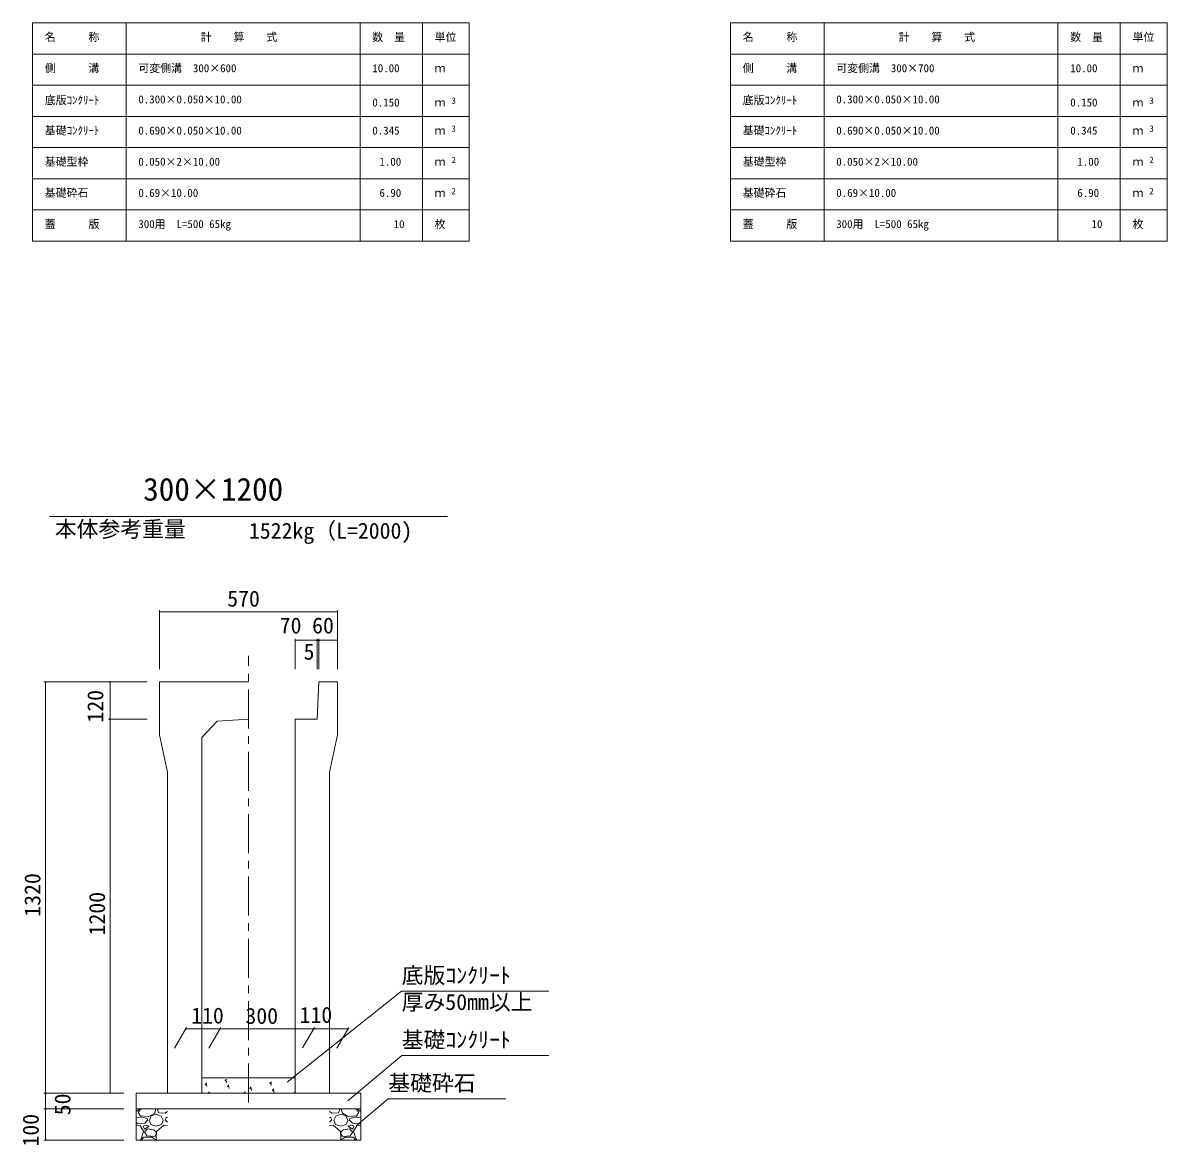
# Model space of a CAD drawing. Units: millimetres on the paper, scale 1:20. Extents: x 0 to 841, y 0 to 594.
# Drawn here: x 427.2 to 610.7, y 263.5 to 443.5 of the extents above; entities that cross this region are included whole.
import ezdxf
from ezdxf.enums import TextEntityAlignment as Align

# ---------------------------------------------------------------- set-up
doc = ezdxf.new("R2010")
doc.units = ezdxf.units.MM
doc.linetypes.add('USER1', pattern=[10, 6.25, -1.25, 1.25, -1.25])
for name, color, linetype, lineweight in [('D-STR-DIM（寸法）', 7, 'Continuous', 18), ('D-STR-HTXT（旗揚げ）', 4, 'Continuous', 18), ('D-STR-STRn（構造物）', 5, 'Continuous', 18), ('D-STR（構造物外形線）', 1, 'Continuous', 18)]:
    doc.layers.add(name, color=color, linetype=linetype, lineweight=lineweight)
doc.layers.add('D-STR-TXT（文字）', color=7, linetype='Continuous')
doc.styles.add('ＭＳ ゴシック', font='')
doc.styles.get('ＭＳ ゴシック').set_extended_font_data('MS Gothic')

msp = doc.modelspace()

# ---------------------------------------------------------------- linework, layer by layer
at = {"layer": 'D-STR-DIM（寸法）'}
for p, q in [((449.147, 339.859), (449.147, 349.348)), ((449.147, 349.098), (449.297, 349.123)), ((449.147, 349.098), (449.167, 349.098)), ((449.297, 349.073), (449.147, 349.098)), ((449.167, 349.098), (477.627, 349.098)), ((477.497, 349.123), (477.647, 349.098)), ((477.647, 349.098), (477.497, 349.073)), ((477.647, 349.098), (477.627, 349.098)), ((477.647, 339.859), (477.647, 349.348)), ((470.897, 339.881), (470.897, 344.765)), ((470.897, 344.515), (471.047, 344.54)), ((470.897, 344.515), (470.917, 344.515)), ((471.047, 344.49), (470.897, 344.515)), ((470.917, 344.515), (474.377, 344.515)), ((474.247, 344.54), (474.397, 344.515)), ((474.397, 344.515), (474.247, 344.49)), ((474.397, 344.515), (474.377, 344.515)), ((474.397, 339.869), (474.397, 344.765)), ((474.397, 339.869), (474.397, 344.765)), ((474.397, 344.515), (474.547, 344.54)), ((474.397, 344.515), (474.417, 344.515)), ((474.547, 344.49), (474.397, 344.515)), ((474.627, 344.515), (474.417, 344.515)), ((474.497, 344.54), (474.647, 344.515)), ((474.647, 344.515), (474.497, 344.49)), ((474.647, 344.515), (474.627, 344.515)), ((474.647, 339.859), (474.647, 344.765)), ((474.647, 339.859), (474.647, 344.765)), ((474.647, 344.515), (474.797, 344.54)), ((474.647, 344.515), (474.667, 344.515)), ((474.797, 344.49), (474.647, 344.515)), ((474.667, 344.515), (477.627, 344.515)), ((477.497, 344.54), (477.647, 344.515)), ((477.647, 344.515), (477.497, 344.49)), ((477.647, 344.515), (477.627, 344.515)), ((477.647, 339.859), (477.647, 344.765)), ((447.147, 337.859), (430.6, 337.859)), ((430.825, 337.709), (430.85, 337.859)), ((430.85, 337.859), (430.85, 337.839)), ((430.85, 337.859), (430.875, 337.709)), ((430.85, 337.839), (430.85, 271.879)), ((447.147, 337.859), (440.96, 337.859)), ((441.185, 337.709), (441.21, 337.859)), ((441.21, 337.859), (441.21, 337.839)), ((441.21, 337.859), (441.235, 337.709)), ((441.21, 331.879), (441.21, 337.839)), ((447.147, 331.859), (440.96, 331.859)), ((447.147, 331.859), (440.96, 331.859)), ((441.21, 331.859), (441.185, 332.009)), ((441.185, 331.709), (441.21, 331.859)), ((441.235, 332.009), (441.21, 331.859)), ((441.21, 331.859), (441.21, 331.879)), ((441.21, 331.859), (441.21, 331.839)), ((441.21, 331.859), (441.235, 331.709)), ((441.21, 331.839), (441.21, 271.879)), ((451.551, 279.098), (453.469, 282.419)), ((453.324, 282.169), (453.474, 282.194)), ((453.324, 282.169), (453.344, 282.169)), ((453.474, 282.144), (453.324, 282.169)), ((458.804, 282.169), (453.344, 282.169)), ((457.051, 279.098), (458.969, 282.419)), ((457.051, 279.098), (458.969, 282.419)), ((458.674, 282.194), (458.824, 282.169)), ((458.824, 282.169), (458.674, 282.144)), ((458.824, 282.169), (458.804, 282.169)), ((458.824, 282.169), (458.974, 282.194)), ((458.824, 282.169), (458.844, 282.169)), ((458.974, 282.144), (458.824, 282.169)), ((458.844, 282.169), (473.785, 282.169)), ((472.051, 279.131), (473.95, 282.419)), ((472.051, 279.131), (473.95, 282.419)), ((473.655, 282.194), (473.805, 282.169)), ((473.805, 282.169), (473.655, 282.144)), ((473.805, 282.169), (473.785, 282.169)), ((473.805, 282.169), (473.955, 282.194)), ((473.805, 282.169), (473.825, 282.169)), ((473.955, 282.144), (473.805, 282.169)), ((473.825, 282.169), (479.304, 282.169)), ((477.551, 279.098), (479.469, 282.419)), ((479.174, 282.194), (479.324, 282.169)), ((479.324, 282.169), (479.174, 282.144)), ((479.324, 282.169), (479.304, 282.169)), ((443.397, 271.859), (430.6, 271.859)), ((443.397, 271.859), (430.6, 271.859)), ((430.85, 271.859), (430.825, 272.009)), ((430.825, 271.709), (430.85, 271.859)), ((430.875, 272.009), (430.85, 271.859)), ((430.85, 271.859), (430.85, 271.879)), ((430.85, 271.859), (430.85, 271.839)), ((430.85, 271.859), (430.875, 271.709)), ((430.85, 271.839), (430.85, 269.379)), ((443.397, 271.859), (440.96, 271.859)), ((441.21, 271.859), (441.185, 272.009)), ((441.235, 272.009), (441.21, 271.859)), ((441.21, 271.859), (441.21, 271.879)), ((443.397, 269.359), (430.6, 269.359)), ((443.397, 269.359), (430.6, 269.359)), ((430.85, 269.359), (430.825, 269.509)), ((430.825, 269.209), (430.85, 269.359)), ((430.875, 269.509), (430.85, 269.359)), ((430.85, 269.359), (430.85, 269.379)), ((430.85, 269.359), (430.85, 269.339)), ((430.85, 269.359), (430.875, 269.209)), ((430.85, 269.339), (430.85, 264.379)), ((443.397, 264.359), (430.6, 264.359)), ((430.85, 264.359), (430.825, 264.509)), ((430.875, 264.509), (430.85, 264.359)), ((430.85, 264.359), (430.85, 264.379))]:
    msp.add_line(p, q, dxfattribs=at)
at = {"layer": 'D-STR-HTXT（旗揚げ）'}
for p, q in [((428.769, 443.549), (498.769, 443.549)), ((428.769, 408.549), (428.769, 443.549)), ((443.769, 408.549), (443.769, 443.549)), ((481.269, 408.549), (481.269, 443.549)), ((491.269, 427.549), (491.269, 443.549)), ((491.269, 408.549), (491.269, 443.549)), ((498.769, 408.549), (498.769, 443.549)), ((540.654, 443.549), (610.654, 443.549)), ((540.654, 408.549), (540.654, 443.549)), ((555.654, 408.549), (555.654, 443.549)), ((593.154, 408.549), (593.154, 443.549)), ((603.154, 427.549), (603.154, 443.549)), ((603.154, 408.549), (603.154, 443.549)), ((610.654, 408.549), (610.654, 443.549)), ((428.769, 438.549), (498.769, 438.549)), ((540.654, 438.549), (610.654, 438.549)), ((428.769, 433.549), (498.769, 433.549)), ((540.654, 433.549), (610.654, 433.549)), ((428.769, 428.549), (498.769, 428.549)), ((540.654, 428.549), (610.654, 428.549)), ((428.769, 423.549), (498.769, 423.549)), ((540.654, 423.549), (610.654, 423.549)), ((428.769, 418.549), (498.769, 418.549)), ((540.654, 418.549), (610.654, 418.549)), ((428.769, 413.549), (498.769, 413.549)), ((540.654, 413.549), (610.654, 413.549)), ((428.769, 408.549), (498.769, 408.549)), ((540.654, 408.549), (610.654, 408.549)), ((431.505, 364.366), (495.289, 364.366)), ((469.591, 273.624), (487.941, 288.219)), ((511.539, 288.219), (487.941, 288.219)), ((479.303, 270.628), (487.948, 277.892)), ((511.546, 277.892), (487.948, 277.892)), ((480.714, 266.699), (485.798, 270.961)), ((504.661, 270.961), (485.798, 270.961))]:
    msp.add_line(p, q, dxfattribs=at)
at = {"layer": 'D-STR-STRn（構造物）', "color": 7, "linetype": 'USER1'}
msp.add_line((463.397, 270.394), (463.397, 342.014), dxfattribs=at)
at = {"layer": 'D-STR-STRn（構造物）', "color": 7}
for p, q in [((455.897, 274.359), (470.897, 274.359)), ((456.428, 273.237), (456.669, 273.525)), ((459.591, 273.957), (459.941, 274.091)), ((459.591, 273.957), (459.84, 273.789)), ((459.8, 273.512), (459.902, 273.815)), ((466.777, 273.557), (467.127, 273.691)), ((466.777, 273.557), (467.025, 273.389)), ((466.986, 273.112), (467.087, 273.414)), ((456.428, 273.237), (456.727, 273.211)), ((456.689, 272.933), (456.631, 273.247)), ((456.897, 271.859), (457.116, 272.087)), ((457.074, 271.859), (457.073, 271.864)), ((460.015, 272.924), (460.256, 273.211)), ((460.015, 272.924), (460.314, 272.898)), ((460.275, 272.619), (460.217, 272.933)), ((462.575, 271.944), (462.926, 272.078)), ((462.576, 271.944), (462.702, 271.859)), ((463.601, 272.61), (463.842, 272.897)), ((463.601, 272.61), (463.9, 272.584)), ((463.861, 272.306), (463.803, 272.619)), ((467.187, 272.296), (467.428, 272.583)), ((467.187, 272.296), (467.486, 272.27)), ((467.447, 271.992), (467.39, 272.305)), ((470.774, 271.982), (470.897, 272.129)), ((470.774, 271.982), (470.897, 271.972))]:
    msp.add_line(p, q, dxfattribs=at)
at = {"layer": 'D-STR-STRn（構造物）'}
for p, q in [((445.397, 271.859), (481.397, 271.859)), ((445.397, 271.859), (445.397, 264.359)), ((481.397, 271.859), (481.397, 264.359)), ((445.397, 269.359), (481.397, 269.359)), ((445.397, 268.924), (445.96, 269.359)), ((446.16, 268.051), (445.397, 267.971)), ((445.705, 268.807), (446.202, 269.359)), ((446.065, 268.204), (445.715, 268.804)), ((447.302, 268.117), (446.052, 268.217)), ((447.154, 267.809), (446.154, 268.059)), ((448.358, 268.653), (447.308, 268.103)), ((447.504, 267.556), (447.804, 268.256)), ((447.806, 268.257), (448.606, 268.507)), ((448.557, 269.356), (448.357, 268.656)), ((448.604, 268.506), (449.404, 268.206)), ((448.728, 269.359), (448.997, 268.718)), ((449.003, 268.704), (450.053, 268.654)), ((449.406, 268.205), (449.706, 267.555)), ((450.054, 267.558), (450.204, 267.958)), ((450.056, 268.66), (450.397, 268.924)), ((450.397, 267.971), (450.21, 267.951)), ((476.738, 268.66), (476.397, 268.924)), ((476.397, 267.971), (476.584, 267.951)), ((476.739, 267.558), (476.589, 267.958)), ((477.791, 268.704), (476.741, 268.654)), ((477.387, 268.205), (477.087, 267.555)), ((478.19, 268.506), (477.39, 268.206)), ((478.066, 269.359), (477.796, 268.718)), ((478.988, 268.257), (478.188, 268.507)), ((478.236, 269.356), (478.436, 268.656)), ((478.436, 268.653), (479.486, 268.103)), ((479.289, 267.556), (478.989, 268.256)), ((479.491, 268.117), (480.741, 268.217)), ((479.64, 267.809), (480.64, 268.059)), ((481.088, 268.807), (480.591, 269.359)), ((480.634, 268.051), (481.397, 267.971)), ((480.728, 268.204), (481.078, 268.804)), ((481.397, 268.924), (480.834, 269.359)), ((445.604, 266.973), (445.397, 267.199)), ((446.007, 266.652), (445.397, 266.702)), ((446.752, 267.06), (445.602, 266.96)), ((446.566, 265.76), (446.016, 266.66)), ((446.504, 266.607), (446.704, 266.107)), ((446.855, 266.755), (446.505, 266.605)), ((446.704, 266.108), (447.454, 266.558)), ((447.205, 266.157), (446.705, 265.657)), ((447.205, 267.557), (446.755, 267.057)), ((447.457, 266.558), (446.857, 266.758)), ((447.206, 267.553), (447.156, 267.803)), ((448.211, 266.009), (447.211, 266.159)), ((447.451, 267.558), (447.751, 266.858)), ((447.752, 266.853), (448.602, 266.603)), ((448.616, 265.646), (448.216, 265.996)), ((448.608, 266.604), (449.458, 266.854)), ((449.807, 266.756), (448.657, 265.706)), ((449.454, 266.859), (449.704, 267.559)), ((450.397, 266.702), (449.807, 266.752)), ((450.397, 267.199), (450.054, 267.573)), ((476.397, 267.199), (476.74, 267.573)), ((476.397, 266.702), (476.987, 266.752)), ((476.987, 266.756), (478.137, 265.706)), ((477.34, 266.859), (477.09, 267.559)), ((478.185, 266.604), (477.335, 266.854)), ((478.178, 265.646), (478.578, 265.996)), ((479.042, 266.853), (478.192, 266.603)), ((478.582, 266.009), (479.582, 266.159)), ((479.342, 267.558), (479.042, 266.858)), ((479.336, 266.558), (479.936, 266.758)), ((480.09, 266.108), (479.34, 266.558)), ((479.588, 267.553), (479.638, 267.803)), ((479.588, 267.557), (480.038, 267.057)), ((479.588, 266.157), (480.088, 265.657)), ((479.939, 266.755), (480.289, 266.605)), ((480.042, 267.06), (481.192, 266.96)), ((480.29, 266.607), (480.09, 266.107)), ((480.227, 265.76), (480.777, 266.66)), ((480.787, 266.652), (481.397, 266.702)), ((481.19, 266.973), (481.397, 267.199)), ((445.397, 264.359), (481.397, 264.359)), ((445.96, 264.359), (446.156, 264.51)), ((446.156, 264.505), (446.556, 265.755)), ((446.202, 264.359), (446.605, 264.807)), ((446.606, 264.807), (447.906, 264.807)), ((446.704, 265.658), (447.104, 265.058)), ((447.107, 265.054), (448.357, 264.904)), ((447.904, 264.818), (448.554, 264.368)), ((448.357, 264.907), (448.607, 265.357)), ((448.597, 264.668), (448.728, 264.359)), ((448.653, 265.709), (448.603, 264.659)), ((448.606, 265.357), (448.606, 265.657)), ((478.196, 264.668), (478.066, 264.359)), ((478.14, 265.709), (478.19, 264.659)), ((478.437, 264.907), (478.187, 265.357)), ((478.188, 265.357), (478.188, 265.657)), ((478.89, 264.818), (478.24, 264.368)), ((479.687, 265.054), (478.437, 264.904)), ((480.188, 264.807), (478.888, 264.807)), ((480.09, 265.658), (479.69, 265.058)), ((480.591, 264.359), (480.188, 264.807)), ((480.638, 264.505), (480.238, 265.755)), ((480.834, 264.359), (480.638, 264.51))]:
    msp.add_line(p, q, dxfattribs=at)
at = {"layer": 'D-STR（構造物外形線）'}
for p, q in [((449.147, 337.859), (463.397, 337.859)), ((449.147, 337.859), (449.147, 329.359)), ((474.647, 337.859), (474.397, 331.859)), ((474.647, 337.859), (477.647, 337.859)), ((477.647, 337.859), (477.647, 329.359)), ((458.392, 331.559), (455.897, 328.909)), ((458.392, 331.559), (463.397, 331.859)), ((470.897, 271.859), (470.897, 331.859)), ((470.897, 331.859), (474.397, 331.859)), ((449.147, 329.359), (450.397, 323.359)), ((455.897, 328.909), (455.897, 271.859)), ((477.647, 329.359), (476.397, 323.359)), ((450.397, 323.359), (450.397, 271.859)), ((476.397, 323.359), (476.397, 271.859)), ((450.397, 271.859), (455.897, 271.859)), ((476.397, 271.859), (470.897, 271.859))]:
    msp.add_line(p, q, dxfattribs=at)

# ---------------------------------------------------------------- texts
at = {"layer": 'D-STR-DIM（寸法）', "style": 'ＭＳ ゴシック'}
for s, p in [('570', (459.977, 349.148)), ('70', (468.393, 344.84)), ('60', (473.587, 344.84)), ('5', (472.22, 340.644)), ('110', (454.197, 282.278)), ('300', (462.895, 282.219)), ('110', (471.575, 282.383))]:
    msp.add_text(s, height=2.566, dxfattribs=at).set_placement(p, align=Align.BOTTOM_LEFT)
for s, p in [('120', (440.885, 331.314)), ('1320', (430.8, 300.177)), ('1200', (441.16, 297.177)), ('50', (435.619, 268.326)), ('100', (430.525, 263.314))]:
    msp.add_text(s, height=2.566, rotation=90, dxfattribs=at).set_placement(p, align=Align.BOTTOM_LEFT)
at = {"layer": 'D-STR-TXT（文字）', "style": 'ＭＳ ゴシック'}
for s, height, p in [('名\u3000\u3000\u3000称', 1.283, (430.731, 440.251)), ('計\u3000\u3000算\u3000\u3000式', 1.283, (455.735, 440.251)), ('数\u3000量', 1.283, (483.231, 440.251)), ('単位', 1.283, (493.231, 440.251)), ('名\u3000\u3000\u3000称', 1.283, (542.615, 440.251)), ('計\u3000\u3000算\u3000\u3000式', 1.283, (567.619, 440.251)), ('数\u3000量', 1.283, (595.115, 440.251)), ('単位', 1.283, (605.115, 440.251)), ('側\u3000\u3000\u3000溝', 1.283, (430.731, 435.251)), ('可変側溝\u3000300×600', 1.283, (445.731, 435.251)), ('10.00', 1.283, (483.244, 435.251)), ('ｍ', 1.283, (493.231, 435.251)), ('側\u3000\u3000\u3000溝', 1.283, (542.615, 435.251)), ('可変側溝\u3000300×700', 1.283, (557.615, 435.251)), ('10.00', 1.283, (595.129, 435.251)), ('ｍ', 1.283, (605.115, 435.251)), ('底版ｺﾝｸﾘｰﾄ', 1.283, (430.731, 430.118)), ('0.300×0.050×10.00', 1.283, (445.731, 430.251)), ('0.150', 1.283, (483.244, 429.751)), ('ｍ', 1.283, (493.231, 429.751)), ('3', 1.026, (495.932, 430.253)), ('底版ｺﾝｸﾘｰﾄ', 1.283, (542.615, 430.118)), ('0.300×0.050×10.00', 1.283, (557.615, 430.251)), ('0.150', 1.283, (595.129, 429.751)), ('ｍ', 1.283, (605.115, 429.751)), ('3', 1.026, (607.816, 430.253)), ('基礎ｺﾝｸﾘｰﾄ', 1.283, (430.731, 425.251)), ('0.690×0.050×10.00', 1.283, (445.731, 425.251)), ('0.345', 1.283, (483.244, 425.251)), ('ｍ', 1.283, (493.231, 425.251)), ('3', 1.026, (495.932, 425.753)), ('基礎ｺﾝｸﾘｰﾄ', 1.283, (542.615, 425.251)), ('0.690×0.050×10.00', 1.283, (557.615, 425.251)), ('0.345', 1.283, (595.129, 425.251)), ('ｍ', 1.283, (605.115, 425.251)), ('3', 1.026, (607.816, 425.753)), ('基礎型枠', 1.283, (430.731, 420.251)), ('0.050×2×10.00', 1.283, (445.731, 420.251)), ('1.00', 1.283, (484.381, 420.251)), ('2', 1.026, (495.932, 420.753)), ('基礎型枠', 1.283, (542.615, 420.251)), ('0.050×2×10.00', 1.283, (557.615, 420.251)), ('1.00', 1.283, (596.266, 420.251)), ('2', 1.026, (607.816, 420.753)), ('ｍ', 1.283, (493.231, 420.251)), ('ｍ', 1.283, (605.115, 420.251)), ('基礎砕石', 1.283, (430.731, 415.251)), ('0.69×10.00', 1.283, (445.731, 415.251)), ('6.90', 1.283, (484.381, 415.251)), ('ｍ', 1.283, (493.231, 415.251)), ('2', 1.026, (495.932, 415.753)), ('基礎砕石', 1.283, (542.615, 415.251)), ('0.69×10.00', 1.283, (557.615, 415.251)), ('6.90', 1.283, (596.266, 415.251)), ('ｍ', 1.283, (605.115, 415.251)), ('2', 1.026, (607.816, 415.753)), ('蓋\u3000\u3000\u3000版', 1.283, (430.731, 410.251)), ('300用\u3000L=500 65kg', 1.283, (445.731, 410.251)), ('10', 1.283, (486.655, 410.251)), ('枚', 1.283, (493.231, 410.251)), ('蓋\u3000\u3000\u3000版', 1.283, (542.615, 410.251)), ('300用\u3000L=500 65kg', 1.283, (557.615, 410.251)), ('10', 1.283, (598.54, 410.251)), ('枚', 1.283, (605.115, 410.251)), ('300×1200', 3.666, (446.507, 365.815)), ('本体参考重量', 2.566, (432.336, 360.3)), ('1522kg（L=2000)', 2.566, (463.456, 360.036)), ('底版ｺﾝｸﾘｰﾄ', 2.566, (487.941, 288.719)), ('厚み50mm以上', 2.566, (487.941, 284.447)), ('基礎ｺﾝｸﾘｰﾄ', 2.566, (487.948, 278.392)), ('基礎砕石', 2.566, (485.798, 271.461))]:
    msp.add_text(s, height=height, dxfattribs=at).set_placement(p, align=Align.BOTTOM_LEFT)

doc.saveas('drawing.dxf')
